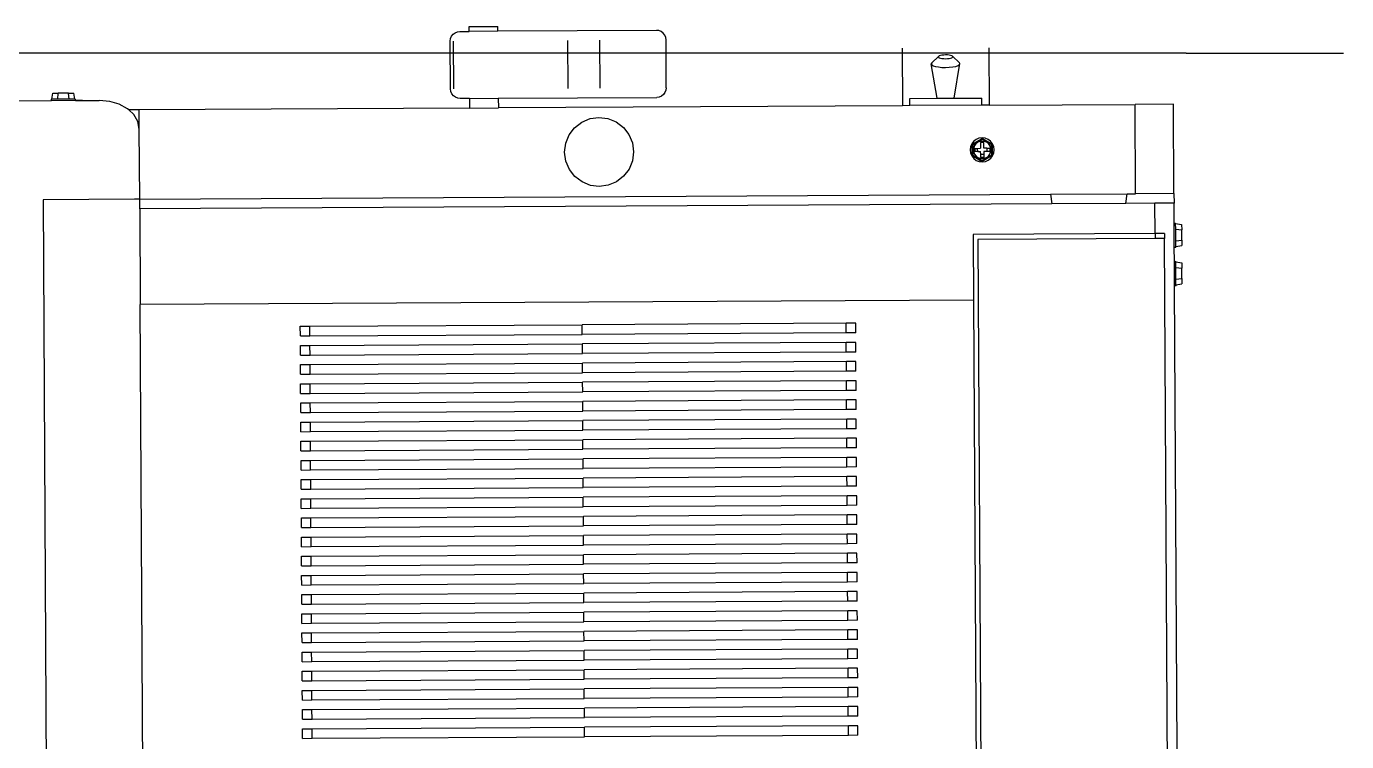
# Model space of a CAD drawing. Header units: millimetres. Extents: x -9564 to 18143, y -28921 to 24346.
# Drawn here: x 7557 to 8090, y -9810 to -9522 of the extents above; entities that cross this region are included whole.
import ezdxf

# ---------------------------------------------------------------- set-up
doc = ezdxf.new("R2010")
doc.units = ezdxf.units.MM
doc.header["$LTSCALE"] = 100
doc.linetypes.add('DASHED2', pattern=[0.762, 0.635, -0.127])
doc.layers.add('Edges', color=7, linetype='Continuous')

# ---------------------------------------------------------------- blocks, each defined once
blk = doc.blocks.new('Bread Slicer pl')
at = {"layer": 'Edges'}
for p, q in [((61.205, 51.888), (61.205, 56.049)), ((61.205, 51.888), (61.205, 56.049)), ((59.915, 52.004), (40.37, 52.004)), ((59.915, 50.808), (59.915, 52.004)), ((61.205, 51.888), (61.225, 51.888)), ((61.205, 51.573), (61.205, 51.888)), ((61.225, 51.88), (61.225, 51.888)), ((61.225, 51.88), (61.304, 51.868)), ((61.225, 51.805), (61.225, 51.88)), ((61.304, 51.868), (61.304, 51.799)), ((61.225, 51.805), (61.304, 51.799)), ((61.225, 51.656), (61.225, 51.805)), ((61.304, 51.662), (61.304, 51.799)), ((61.205, 51.573), (61.225, 51.573)), ((61.205, 51.573), (61.205, 51.262)), ((61.205, 51.48), (61.205, 51.573)), ((61.225, 51.656), (61.304, 51.662)), ((61.225, 51.581), (61.225, 51.656)), ((61.225, 51.581), (61.304, 51.593)), ((61.225, 51.581), (61.225, 51.573)), ((61.304, 51.662), (61.304, 51.593)), ((61.193, 51.127), (61.205, 51.262)), ((61.155, 51.002), (61.193, 51.127)), ((61.018, 50.812), (61.08, 50.878)), ((61.08, 50.878), (61.096, 50.894)), ((61.08, 50.742), (61.08, 50.878)), ((61.096, 50.894), (61.155, 51.002)), ((41.745, 50.742), (58.54, 50.742)), ((59.79, 50.742), (58.54, 50.742)), ((58.54, 39.867), (58.54, 50.742)), ((59.79, 50.742), (59.915, 50.742)), ((59.79, 38.836), (59.79, 50.742)), ((59.915, 50.742), (59.915, 50.808)), ((59.915, 50.742), (60.83, 50.742)), ((59.915, 50.742), (59.915, 38.852)), ((60.83, 50.742), (60.927, 50.76)), ((60.83, 50.742), (61.08, 50.742)), ((60.927, 50.76), (61.018, 50.812)), ((61.08, 46.429), (61.08, 50.742)), ((52.87, 48.655), (52.995, 48.655)), ((52.87, 48.655), (52.87, 48.53)), ((52.995, 48.655), (52.995, 48.53)), ((53.12, 48.655), (53.245, 48.655)), ((53.12, 48.655), (53.12, 48.53)), ((53.245, 48.655), (53.245, 48.53)), ((53.37, 48.655), (53.495, 48.655)), ((53.37, 48.655), (53.37, 48.53)), ((53.495, 48.655), (53.495, 48.53)), ((53.62, 48.655), (53.745, 48.655)), ((53.62, 48.655), (53.62, 48.53)), ((53.745, 48.655), (53.745, 48.53)), ((53.87, 48.655), (53.995, 48.655)), ((53.87, 48.655), (53.87, 48.53)), ((53.995, 48.655), (53.995, 48.53)), ((54.12, 48.655), (54.245, 48.655)), ((54.12, 48.655), (54.12, 48.53)), ((54.245, 48.655), (54.245, 48.53)), ((54.37, 48.655), (54.495, 48.655)), ((54.37, 48.655), (54.37, 48.53)), ((54.495, 48.655), (54.495, 48.53)), ((54.62, 48.655), (54.745, 48.655)), ((54.62, 48.655), (54.62, 48.53)), ((54.745, 48.655), (54.745, 48.53)), ((54.87, 48.655), (54.995, 48.655)), ((54.87, 48.655), (54.87, 48.53)), ((54.995, 48.655), (54.995, 48.53)), ((55.12, 48.655), (55.245, 48.655)), ((55.12, 48.655), (55.12, 48.53)), ((55.245, 48.655), (55.245, 48.53)), ((55.37, 48.655), (55.495, 48.655)), ((55.37, 48.655), (55.37, 48.53)), ((55.495, 48.655), (55.495, 48.53)), ((55.62, 48.655), (55.745, 48.655)), ((55.62, 48.655), (55.62, 48.53)), ((55.745, 48.655), (55.745, 48.53)), ((55.87, 48.655), (55.995, 48.655)), ((55.87, 48.655), (55.87, 48.53)), ((55.995, 48.655), (55.995, 48.53)), ((56.12, 48.655), (56.245, 48.655)), ((56.12, 48.655), (56.12, 48.53)), ((56.245, 48.655), (56.245, 48.53)), ((56.37, 48.655), (56.495, 48.655)), ((56.37, 48.655), (56.37, 48.53)), ((56.495, 48.655), (56.495, 48.53)), ((56.62, 48.655), (56.745, 48.655)), ((56.62, 48.655), (56.62, 48.53)), ((56.745, 48.655), (56.745, 48.53)), ((56.87, 48.655), (56.995, 48.655)), ((56.87, 48.655), (56.87, 48.53)), ((56.995, 48.655), (56.995, 48.53)), ((57.12, 48.655), (57.245, 48.655)), ((57.12, 48.655), (57.12, 48.53)), ((57.245, 48.655), (57.245, 48.53)), ((57.37, 48.655), (57.495, 48.655)), ((57.37, 48.655), (57.37, 48.53)), ((57.495, 48.655), (57.495, 48.53)), ((57.62, 48.655), (57.745, 48.655)), ((57.62, 48.655), (57.62, 48.53)), ((57.745, 48.655), (57.745, 48.53)), ((57.87, 48.655), (57.995, 48.655)), ((57.87, 48.655), (57.87, 48.53)), ((57.995, 48.655), (57.995, 48.53)), ((58.12, 48.655), (58.245, 48.655)), ((58.12, 48.655), (58.12, 48.53)), ((58.245, 48.655), (58.245, 48.53)), ((52.87, 48.53), (52.995, 48.53)), ((52.87, 48.53), (52.87, 44.976)), ((52.995, 48.53), (52.995, 44.976)), ((53.12, 48.53), (53.245, 48.53)), ((53.12, 48.53), (53.12, 44.974)), ((53.245, 48.53), (53.245, 44.974)), ((53.37, 48.53), (53.495, 48.53)), ((53.37, 48.53), (53.37, 44.975)), ((53.495, 48.53), (53.495, 44.975)), ((53.62, 48.53), (53.745, 48.53)), ((53.62, 48.53), (53.62, 44.976)), ((53.745, 48.53), (53.745, 44.976)), ((53.87, 48.53), (53.995, 48.53)), ((53.87, 48.53), (53.87, 44.974)), ((53.995, 48.53), (53.995, 44.974)), ((54.12, 48.53), (54.245, 48.53)), ((54.12, 48.53), (54.12, 44.976)), ((54.245, 48.53), (54.245, 44.976)), ((54.37, 48.53), (54.495, 48.53)), ((54.37, 48.53), (54.37, 44.976)), ((54.495, 48.53), (54.495, 44.976)), ((54.62, 48.53), (54.745, 48.53)), ((54.62, 48.53), (54.62, 44.975)), ((54.745, 48.53), (54.745, 44.975)), ((54.87, 48.53), (54.995, 48.53)), ((54.87, 48.53), (54.87, 44.974)), ((54.995, 48.53), (54.995, 44.974)), ((55.12, 48.53), (55.245, 48.53)), ((55.12, 48.53), (55.12, 44.976)), ((55.245, 48.53), (55.245, 44.976)), ((55.37, 48.53), (55.495, 48.53)), ((55.37, 48.53), (55.37, 44.974)), ((55.495, 48.53), (55.495, 44.974)), ((55.62, 48.53), (55.745, 48.53)), ((55.62, 48.53), (55.62, 44.976)), ((55.745, 48.53), (55.745, 44.976)), ((55.87, 48.53), (55.995, 48.53)), ((55.87, 48.53), (55.87, 44.976)), ((55.995, 48.53), (55.995, 44.976)), ((56.12, 48.53), (56.245, 48.53)), ((56.12, 48.53), (56.12, 44.974)), ((56.245, 48.53), (56.245, 44.974)), ((56.37, 48.53), (56.495, 48.53)), ((56.37, 48.53), (56.37, 44.976)), ((56.495, 48.53), (56.495, 44.976)), ((56.62, 48.53), (56.745, 48.53)), ((56.62, 48.53), (56.62, 44.975)), ((56.745, 48.53), (56.745, 44.975)), ((56.87, 48.53), (56.995, 48.53)), ((56.87, 48.53), (56.87, 44.975)), ((56.995, 48.53), (56.995, 44.975)), ((57.12, 48.53), (57.245, 48.53)), ((57.12, 48.53), (57.12, 44.976)), ((57.245, 48.53), (57.245, 44.976)), ((57.37, 48.53), (57.495, 48.53)), ((57.37, 48.53), (57.37, 44.974)), ((57.495, 48.53), (57.495, 44.974)), ((57.62, 48.53), (57.745, 48.53)), ((57.62, 48.53), (57.62, 44.974)), ((57.745, 48.53), (57.745, 44.974)), ((57.87, 48.53), (57.995, 48.53)), ((57.87, 48.53), (57.87, 44.976)), ((57.995, 48.53), (57.995, 44.976)), ((58.12, 48.53), (58.245, 48.53)), ((58.12, 48.53), (58.12, 44.975)), ((58.245, 48.53), (58.245, 44.975)), ((61.205, 46.552), (61.21, 46.584)), ((61.205, 46.429), (61.205, 46.552)), ((61.21, 46.584), (61.222, 46.614)), ((61.222, 46.614), (61.242, 46.64)), ((61.242, 46.64), (61.268, 46.66)), ((61.268, 46.66), (61.298, 46.673)), ((61.298, 46.673), (61.33, 46.677)), ((61.33, 46.677), (61.955, 46.677)), ((61.33, 46.633), (61.955, 46.633)), ((61.955, 46.677), (61.988, 46.673)), ((61.988, 46.673), (62.018, 46.66)), ((62.018, 46.66), (62.044, 46.64)), ((62.044, 46.64), (62.064, 46.614)), ((62.064, 46.614), (62.076, 46.584)), ((62.076, 46.584), (62.08, 46.552)), ((62.08, 46.552), (62.08, 46.429)), ((61.205, 46.429), (61.08, 46.429)), ((61.08, 46.429), (61.08, 46.054)), ((61.205, 46.429), (61.205, 46.054)), ((62.08, 46.429), (62.143, 46.429)), ((62.08, 46.054), (62.08, 46.429)), ((62.143, 46.429), (62.143, 46.054)), ((61.205, 46.054), (61.08, 46.054)), ((61.08, 40.779), (61.08, 46.054)), ((61.205, 46.054), (61.205, 43.986)), ((62.08, 46.054), (62.143, 46.054)), ((62.08, 43.986), (62.08, 46.054)), ((60.273, 45.132), (60.381, 45.177)), ((60.381, 45.177), (60.498, 45.192)), ((60.498, 45.192), (60.614, 45.177)), ((60.614, 45.177), (60.723, 45.132)), ((52.87, 44.976), (52.87, 44.974)), ((52.995, 44.976), (52.995, 44.974)), ((53.37, 41.53), (53.37, 44.975)), ((53.37, 44.975), (53.495, 44.975)), ((53.495, 41.53), (53.495, 44.975)), ((53.62, 44.976), (53.745, 44.976)), ((53.62, 41.53), (53.62, 44.976)), ((53.745, 41.53), (53.745, 44.976)), ((54.12, 44.976), (54.12, 44.974)), ((54.245, 44.976), (54.245, 44.974)), ((54.37, 44.976), (54.37, 44.974)), ((54.495, 44.976), (54.495, 44.974)), ((54.62, 41.53), (54.62, 44.975)), ((54.62, 44.975), (54.745, 44.975)), ((54.745, 41.53), (54.745, 44.975)), ((55.12, 44.976), (55.12, 44.974)), ((55.245, 44.976), (55.245, 44.974)), ((55.62, 44.976), (55.62, 44.974)), ((55.745, 44.976), (55.745, 44.974)), ((55.87, 44.976), (55.87, 44.974)), ((55.995, 44.976), (55.995, 44.974)), ((56.37, 44.976), (56.37, 44.974)), ((56.495, 44.976), (56.495, 44.974)), ((56.62, 41.53), (56.62, 44.975)), ((56.62, 44.975), (56.745, 44.975)), ((56.745, 41.53), (56.745, 44.975)), ((56.87, 41.53), (56.87, 44.975)), ((56.87, 44.975), (56.995, 44.975)), ((56.995, 41.53), (56.995, 44.975)), ((57.12, 44.976), (57.12, 44.974)), ((57.245, 44.976), (57.245, 44.974)), ((57.87, 44.976), (57.87, 44.974)), ((57.995, 44.976), (57.995, 44.974)), ((58.12, 41.53), (58.12, 44.975)), ((58.12, 44.975), (58.245, 44.975)), ((58.245, 41.53), (58.245, 44.975)), ((60.108, 44.967), (60.18, 45.06)), ((60.18, 45.06), (60.273, 45.132)), ((60.723, 45.132), (60.816, 45.06)), ((60.816, 45.06), (60.888, 44.967)), ((61.33, 45.143), (61.955, 45.143)), ((52.87, 44.974), (52.995, 44.974)), ((52.87, 41.53), (52.87, 44.974)), ((52.995, 41.53), (52.995, 44.974)), ((53.12, 44.974), (53.245, 44.974)), ((53.12, 41.53), (53.12, 44.974)), ((53.245, 41.53), (53.245, 44.974)), ((53.87, 44.974), (53.995, 44.974)), ((53.87, 41.53), (53.87, 44.974)), ((53.995, 41.53), (53.995, 44.974)), ((54.12, 44.974), (54.245, 44.974)), ((54.12, 41.53), (54.12, 44.974)), ((54.245, 41.53), (54.245, 44.974)), ((54.37, 44.974), (54.495, 44.974)), ((54.37, 41.53), (54.37, 44.974)), ((54.495, 41.53), (54.495, 44.974)), ((54.87, 44.974), (54.995, 44.974)), ((54.87, 41.53), (54.87, 44.974)), ((54.995, 41.53), (54.995, 44.974)), ((55.12, 44.974), (55.245, 44.974)), ((55.12, 41.53), (55.12, 44.974)), ((55.245, 41.53), (55.245, 44.974)), ((55.37, 44.974), (55.495, 44.974)), ((55.37, 41.53), (55.37, 44.974)), ((55.495, 41.53), (55.495, 44.974)), ((55.62, 44.974), (55.745, 44.974)), ((55.62, 41.53), (55.62, 44.974)), ((55.745, 41.53), (55.745, 44.974)), ((55.87, 44.974), (55.995, 44.974)), ((55.87, 41.53), (55.87, 44.974)), ((55.995, 41.53), (55.995, 44.974)), ((56.12, 44.974), (56.245, 44.974)), ((56.12, 41.53), (56.12, 44.974)), ((56.245, 41.53), (56.245, 44.974)), ((56.37, 44.974), (56.495, 44.974)), ((56.37, 41.53), (56.37, 44.974)), ((56.495, 41.53), (56.495, 44.974)), ((57.12, 44.974), (57.245, 44.974)), ((57.12, 41.53), (57.12, 44.974)), ((57.245, 41.53), (57.245, 44.974)), ((57.37, 44.974), (57.495, 44.974)), ((57.37, 41.53), (57.37, 44.974)), ((57.495, 41.53), (57.495, 44.974)), ((57.62, 44.974), (57.745, 44.974)), ((57.62, 41.53), (57.62, 44.974)), ((57.745, 41.53), (57.745, 44.974)), ((57.87, 44.974), (57.995, 44.974)), ((57.87, 41.53), (57.87, 44.974)), ((57.995, 41.53), (57.995, 44.974)), ((60.048, 44.742), (60.063, 44.858)), ((60.063, 44.858), (60.108, 44.967)), ((60.888, 44.967), (60.933, 44.858)), ((60.933, 44.858), (60.948, 44.742)), ((60.063, 44.625), (60.048, 44.742)), ((60.948, 44.742), (60.933, 44.625)), ((61.33, 44.725), (61.955, 44.725)), ((60.108, 44.517), (60.063, 44.625)), ((60.18, 44.424), (60.108, 44.517)), ((60.888, 44.517), (60.816, 44.424)), ((60.933, 44.625), (60.888, 44.517)), ((60.273, 44.352), (60.18, 44.424)), ((60.381, 44.307), (60.273, 44.352)), ((60.498, 44.292), (60.381, 44.307)), ((60.614, 44.307), (60.498, 44.292)), ((60.723, 44.352), (60.614, 44.307)), ((60.816, 44.424), (60.723, 44.352)), ((61.21, 43.954), (61.205, 43.986)), ((61.222, 43.923), (61.21, 43.954)), ((62.064, 43.923), (62.076, 43.954)), ((62.076, 43.954), (62.08, 43.986)), ((61.242, 43.897), (61.222, 43.923)), ((61.268, 43.878), (61.242, 43.897)), ((61.298, 43.865), (61.268, 43.878)), ((61.33, 43.861), (61.298, 43.865)), ((61.33, 43.861), (61.955, 43.861)), ((61.955, 43.861), (61.988, 43.865)), ((61.988, 43.865), (62.018, 43.878)), ((62.018, 43.878), (62.044, 43.897)), ((62.044, 43.897), (62.064, 43.923)), ((52.87, 41.53), (52.995, 41.53)), ((52.87, 41.405), (52.87, 41.53)), ((52.995, 41.405), (52.995, 41.53)), ((53.12, 41.53), (53.245, 41.53)), ((53.12, 41.405), (53.12, 41.53)), ((53.245, 41.405), (53.245, 41.53)), ((53.37, 41.53), (53.495, 41.53)), ((53.37, 41.405), (53.37, 41.53)), ((53.495, 41.405), (53.495, 41.53)), ((53.62, 41.53), (53.745, 41.53)), ((53.62, 41.405), (53.62, 41.53)), ((53.745, 41.405), (53.745, 41.53)), ((53.87, 41.53), (53.995, 41.53)), ((53.87, 41.405), (53.87, 41.53)), ((53.995, 41.405), (53.995, 41.53)), ((54.12, 41.53), (54.245, 41.53)), ((54.12, 41.405), (54.12, 41.53)), ((54.245, 41.405), (54.245, 41.53)), ((54.37, 41.53), (54.495, 41.53)), ((54.37, 41.405), (54.37, 41.53)), ((54.495, 41.405), (54.495, 41.53)), ((54.62, 41.53), (54.745, 41.53)), ((54.62, 41.405), (54.62, 41.53)), ((54.745, 41.405), (54.745, 41.53)), ((54.87, 41.53), (54.995, 41.53)), ((54.87, 41.405), (54.87, 41.53)), ((54.995, 41.405), (54.995, 41.53)), ((55.12, 41.53), (55.245, 41.53)), ((55.12, 41.405), (55.12, 41.53)), ((55.245, 41.405), (55.245, 41.53)), ((55.37, 41.53), (55.495, 41.53)), ((55.37, 41.405), (55.37, 41.53)), ((55.495, 41.405), (55.495, 41.53)), ((55.62, 41.53), (55.745, 41.53)), ((55.62, 41.405), (55.62, 41.53)), ((55.745, 41.405), (55.745, 41.53)), ((55.87, 41.53), (55.995, 41.53)), ((55.87, 41.405), (55.87, 41.53)), ((55.995, 41.405), (55.995, 41.53)), ((56.12, 41.53), (56.245, 41.53)), ((56.12, 41.405), (56.12, 41.53)), ((56.245, 41.405), (56.245, 41.53)), ((56.37, 41.53), (56.495, 41.53)), ((56.37, 41.405), (56.37, 41.53)), ((56.495, 41.405), (56.495, 41.53)), ((56.62, 41.53), (56.745, 41.53)), ((56.62, 41.405), (56.62, 41.53)), ((56.745, 41.405), (56.745, 41.53)), ((56.87, 41.53), (56.995, 41.53)), ((56.87, 41.405), (56.87, 41.53)), ((56.995, 41.405), (56.995, 41.53)), ((57.12, 41.53), (57.245, 41.53)), ((57.12, 41.405), (57.12, 41.53)), ((57.245, 41.405), (57.245, 41.53)), ((57.37, 41.53), (57.495, 41.53)), ((57.37, 41.405), (57.37, 41.53)), ((57.495, 41.405), (57.495, 41.53)), ((57.62, 41.53), (57.745, 41.53)), ((57.62, 41.405), (57.62, 41.53)), ((57.745, 41.405), (57.745, 41.53)), ((57.87, 41.53), (57.995, 41.53)), ((57.87, 41.405), (57.87, 41.53)), ((57.995, 41.405), (57.995, 41.53)), ((58.12, 41.53), (58.245, 41.53)), ((58.12, 41.405), (58.12, 41.53)), ((58.245, 41.405), (58.245, 41.53)), ((52.87, 41.405), (52.995, 41.405)), ((53.12, 41.405), (53.245, 41.405)), ((53.37, 41.405), (53.495, 41.405)), ((53.62, 41.405), (53.745, 41.405)), ((53.87, 41.405), (53.995, 41.405)), ((54.12, 41.405), (54.245, 41.405)), ((54.37, 41.405), (54.495, 41.405)), ((54.62, 41.405), (54.745, 41.405)), ((54.87, 41.405), (54.995, 41.405)), ((55.12, 41.405), (55.245, 41.405)), ((55.37, 41.405), (55.495, 41.405)), ((55.62, 41.405), (55.745, 41.405)), ((55.87, 41.405), (55.995, 41.405)), ((56.12, 41.405), (56.245, 41.405)), ((56.37, 41.405), (56.495, 41.405)), ((56.62, 41.405), (56.745, 41.405)), ((56.87, 41.405), (56.995, 41.405)), ((57.12, 41.405), (57.245, 41.405)), ((57.37, 41.405), (57.495, 41.405)), ((57.62, 41.405), (57.745, 41.405)), ((57.87, 41.405), (57.995, 41.405)), ((58.12, 41.405), (58.245, 41.405)), ((61.08, 40.682), (61.08, 40.779)), ((61.83, 40.779), (61.08, 40.779)), ((61.08, 40.682), (61.174, 40.682)), ((61.08, 39.745), (61.08, 40.682)), ((61.174, 40.682), (61.174, 40.324)), ((61.174, 40.324), (61.624, 40.401)), ((61.174, 40.324), (61.174, 40.104)), ((61.589, 40.346), (61.582, 40.307)), ((61.599, 40.376), (61.589, 40.346)), ((61.611, 40.395), (61.599, 40.376)), ((61.624, 40.401), (61.611, 40.395)), ((61.636, 40.395), (61.624, 40.401)), ((61.636, 40.395), (61.721, 40.304)), ((61.577, 40.262), (61.575, 40.214)), ((61.575, 40.214), (61.577, 40.165)), ((61.582, 40.307), (61.577, 40.262)), ((61.577, 40.165), (61.582, 40.12)), ((61.691, 40.238), (61.69, 40.214)), ((61.69, 40.214), (61.691, 40.189)), ((61.693, 40.261), (61.691, 40.238)), ((61.691, 40.189), (61.693, 40.167)), ((61.697, 40.28), (61.693, 40.261)), ((61.693, 40.167), (61.697, 40.147)), ((61.702, 40.295), (61.697, 40.28)), ((61.708, 40.304), (61.702, 40.295)), ((61.714, 40.307), (61.708, 40.304)), ((61.721, 40.304), (61.714, 40.307)), ((61.726, 40.295), (61.721, 40.304)), ((61.731, 40.28), (61.726, 40.295)), ((61.735, 40.261), (61.731, 40.28)), ((61.731, 40.147), (61.735, 40.167)), ((61.738, 40.238), (61.735, 40.261)), ((61.735, 40.167), (61.738, 40.189)), ((61.739, 40.214), (61.738, 40.238)), ((61.738, 40.189), (61.739, 40.214)), ((61.174, 40.104), (61.624, 40.026)), ((61.174, 40.104), (61.174, 39.745)), ((61.582, 40.12), (61.589, 40.081)), ((61.589, 40.081), (61.599, 40.051)), ((61.599, 40.051), (61.611, 40.033)), ((61.611, 40.033), (61.624, 40.026)), ((61.624, 40.026), (61.636, 40.033)), ((61.636, 40.033), (61.721, 40.123)), ((61.697, 40.147), (61.702, 40.132)), ((61.702, 40.132), (61.708, 40.123)), ((61.708, 40.123), (61.714, 40.12)), ((61.714, 40.12), (61.721, 40.123)), ((61.721, 40.123), (61.726, 40.132)), ((61.726, 40.132), (61.731, 40.147)), ((58.54, 39.867), (41.745, 39.867)), ((59.393, 39.867), (58.54, 39.867)), ((59.393, 37.492), (59.393, 39.867)), ((60.361, 39.821), (60.346, 39.783)), ((60.423, 39.872), (60.348, 39.742)), ((60.429, 39.861), (60.36, 39.742)), ((60.387, 39.853), (60.361, 39.821)), ((60.419, 39.878), (60.387, 39.853)), ((60.417, 39.823), (60.399, 39.799)), ((60.441, 39.841), (60.417, 39.823)), ((60.457, 39.894), (60.419, 39.878)), ((60.423, 39.872), (60.573, 39.872)), ((60.423, 39.872), (60.429, 39.861)), ((60.429, 39.861), (60.567, 39.861)), ((60.468, 39.852), (60.441, 39.841)), ((60.498, 39.899), (60.457, 39.894)), ((60.498, 39.856), (60.468, 39.852)), ((60.478, 39.801), (60.478, 39.84)), ((60.518, 39.84), (60.478, 39.84)), ((60.539, 39.894), (60.498, 39.899)), ((60.527, 39.852), (60.498, 39.856)), ((60.518, 39.84), (60.518, 39.801)), ((60.555, 39.841), (60.527, 39.852)), ((60.577, 39.878), (60.539, 39.894)), ((60.579, 39.823), (60.555, 39.841)), ((60.573, 39.872), (60.567, 39.861)), ((60.567, 39.861), (60.636, 39.742)), ((60.573, 39.872), (60.647, 39.742)), ((60.609, 39.853), (60.577, 39.878)), ((60.597, 39.799), (60.579, 39.823)), ((60.634, 39.821), (60.609, 39.853)), ((60.65, 39.783), (60.634, 39.821)), ((59.33, 39.804), (41.018, 39.804)), ((59.33, 37.492), (59.33, 39.804)), ((60.346, 39.783), (60.34, 39.742)), ((60.34, 39.742), (60.346, 39.701)), ((60.346, 39.701), (60.361, 39.663)), ((60.423, 39.612), (60.348, 39.742)), ((60.348, 39.742), (60.36, 39.742)), ((60.429, 39.623), (60.36, 39.742)), ((60.361, 39.663), (60.387, 39.631)), ((60.388, 39.772), (60.384, 39.742)), ((60.384, 39.742), (60.388, 39.712)), ((60.399, 39.799), (60.388, 39.772)), ((60.388, 39.712), (60.399, 39.685)), ((60.399, 39.762), (60.439, 39.762)), ((60.399, 39.722), (60.399, 39.762)), ((60.439, 39.722), (60.399, 39.722)), ((60.399, 39.685), (60.417, 39.661)), ((60.417, 39.661), (60.441, 39.643)), ((60.439, 39.722), (60.439, 39.762)), ((60.439, 39.762), (60.478, 39.762)), ((60.478, 39.722), (60.439, 39.722)), ((60.441, 39.643), (60.468, 39.632)), ((60.478, 39.801), (60.518, 39.801)), ((60.478, 39.801), (60.478, 39.762)), ((60.478, 39.683), (60.478, 39.722)), ((60.478, 39.644), (60.478, 39.683)), ((60.518, 39.683), (60.478, 39.683)), ((60.518, 39.644), (60.478, 39.644)), ((60.518, 39.801), (60.518, 39.762)), ((60.596, 39.762), (60.518, 39.762)), ((60.518, 39.683), (60.518, 39.722)), ((60.518, 39.722), (60.596, 39.722)), ((60.518, 39.683), (60.518, 39.644)), ((60.527, 39.632), (60.555, 39.643)), ((60.555, 39.643), (60.579, 39.661)), ((60.567, 39.623), (60.636, 39.742)), ((60.573, 39.612), (60.647, 39.742)), ((60.579, 39.661), (60.597, 39.685)), ((60.596, 39.722), (60.596, 39.762)), ((60.608, 39.772), (60.597, 39.799)), ((60.597, 39.685), (60.608, 39.712)), ((60.612, 39.742), (60.608, 39.772)), ((60.608, 39.712), (60.612, 39.742)), ((60.609, 39.631), (60.634, 39.663)), ((60.634, 39.663), (60.65, 39.701)), ((60.647, 39.742), (60.636, 39.742)), ((60.655, 39.742), (60.65, 39.783)), ((60.65, 39.701), (60.655, 39.742)), ((61.08, 39.649), (61.08, 39.745)), ((61.08, 39.745), (61.174, 39.745)), ((61.08, 39.649), (61.08, 37.742)), ((61.83, 39.649), (61.08, 39.649)), ((60.387, 39.631), (60.419, 39.606)), ((60.419, 39.606), (60.457, 39.59)), ((60.423, 39.612), (60.429, 39.623)), ((60.573, 39.612), (60.423, 39.612)), ((60.567, 39.623), (60.429, 39.623)), ((60.457, 39.59), (60.498, 39.585)), ((60.468, 39.632), (60.498, 39.628)), ((60.498, 39.628), (60.527, 39.632)), ((60.498, 39.585), (60.539, 39.59)), ((60.539, 39.59), (60.577, 39.606)), ((60.573, 39.612), (60.567, 39.623)), ((60.577, 39.606), (60.609, 39.631)), ((59.915, 38.852), (59.79, 38.836)), ((59.79, 37.869), (59.79, 38.836)), ((59.915, 38.852), (59.915, 37.852)), ((59.79, 37.869), (59.915, 37.852)), ((59.79, 37.492), (59.79, 37.869)), ((59.915, 37.852), (59.915, 37.742)), ((59.915, 37.742), (61.08, 37.742)), ((59.915, 37.242), (59.915, 37.742)), ((61.08, 37.242), (61.08, 37.742)), ((59.393, 37.492), (59.33, 37.492)), ((59.33, 37.367), (59.33, 37.492)), ((59.393, 37.492), (59.79, 37.492)), ((59.393, 37.367), (59.393, 37.492)), ((59.79, 37.242), (59.79, 37.492)), ((40.893, 37.367), (59.33, 37.367)), ((52.643, 37.242), (58.715, 37.242)), ((58.715, 37.242), (58.715, 37.222)), ((58.715, 37.242), (59.03, 37.242)), ((58.723, 37.222), (58.715, 37.222)), ((58.723, 37.222), (58.735, 37.144)), ((58.723, 37.222), (58.798, 37.222)), ((58.798, 37.222), (58.804, 37.144)), ((58.798, 37.222), (58.948, 37.222)), ((58.948, 37.222), (58.942, 37.144)), ((58.948, 37.222), (59.022, 37.222)), ((59.022, 37.222), (59.011, 37.144)), ((59.022, 37.222), (59.03, 37.222)), ((59.03, 37.242), (59.215, 37.242)), ((59.03, 37.242), (59.03, 37.222)), ((59.215, 37.242), (59.215, 37.222)), ((59.215, 37.242), (59.53, 37.242)), ((59.223, 37.222), (59.215, 37.222)), ((59.223, 37.222), (59.235, 37.144)), ((59.223, 37.222), (59.298, 37.222)), ((59.298, 37.222), (59.304, 37.144)), ((59.298, 37.222), (59.448, 37.222)), ((59.393, 37.367), (59.33, 37.367)), ((59.448, 37.222), (59.442, 37.144)), ((59.448, 37.222), (59.522, 37.222)), ((59.522, 37.222), (59.511, 37.144)), ((59.522, 37.222), (59.53, 37.222)), ((59.53, 37.242), (59.79, 37.242)), ((59.53, 37.242), (59.53, 37.222)), ((59.915, 37.242), (59.79, 37.242)), ((59.915, 37.242), (61.08, 37.242)), ((58.804, 37.144), (58.735, 37.144)), ((58.804, 37.144), (58.942, 37.144)), ((59.011, 37.144), (58.942, 37.144)), ((59.304, 37.144), (59.235, 37.144)), ((59.304, 37.144), (59.442, 37.144)), ((59.511, 37.144), (59.442, 37.144))]:
    blk.add_line(p, q, dxfattribs=at)

msp = doc.modelspace()

# ---------------------------------------------------------------- linework, layer by layer
msp.add_line((8024.82, -9532.57), (7224.82, -9532.57))
at = {"color": 3, "linetype": 'DASHED2'}
msp.add_line((8024.82, -9532.57), (8824.82, -9532.57), dxfattribs=at)

# ---------------------------------------------------------------- block references
at = {"xscale": 30.91413492854808, "yscale": 30.91413492854808, "zscale": 30.91413492854808, "rotation": 90.31420039976562}
msp.add_blockref('Bread Slicer pl', (9181.32, -11435.07), dxfattribs=at)

doc.saveas('drawing.dxf')
